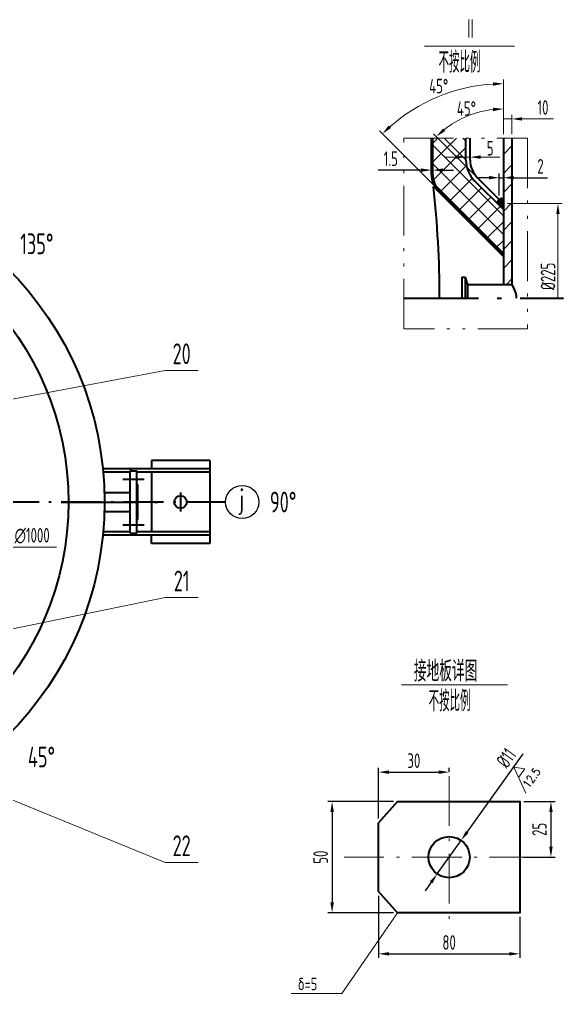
# Model space of a CAD drawing. Header units: millimetres. Extents: x -5840 to 100, y -65 to 8345.
# Drawn here: x -3309 to -2001, y 1418 to 3763 of the extents above; entities that cross this region are included whole.
import ezdxf
from ezdxf.enums import TextEntityAlignment as Align

# ---------------------------------------------------------------- set-up
doc = ezdxf.new("R2010")
doc.units = ezdxf.units.MM
doc.linetypes.add('ACAD_ISO10W100', pattern=[18.7, 12, -3, 0.7, -3])
doc.linetypes.add('ACAD_ISO12W100', pattern=[22.4, 12, -3, 0.7, -3, 0.7, -3])
doc.layers.get('Defpoints').update_dxf_attribs({"color": 2})
for name, color, linetype, lineweight in [('中心线', 1, 'ACAD_ISO10W100', 18), ('中粗线', 4, 'Continuous', 35), ('双点划线', 3, 'ACAD_ISO12W100', 18), ('文本', 7, 'Continuous', 18), ('标注', 7, 'Continuous', 18)]:
    doc.layers.add(name, color=color, linetype=linetype, lineweight=lineweight)
doc.styles.add('HGCAD', font='gbenor.shx', dxfattribs={"width": 0.75, "bigfont": 'gbcbig.shx'})
doc.styles.add('HZTXT', font='TXT.SHX', dxfattribs={"width": 0.75, "bigfont": 'HZTXT'})
doc.styles.add('SBHZ', font='ROMANS', dxfattribs={"width": 0.85, "bigfont": 'HZ.SHX'})
doc.styles.add('汉字', font='romans.shx', dxfattribs={"width": 0.7, "height": 3, "bigfont": 'hzdx.shx'})
doc.dimstyles.new('HGCAD$0', dxfattribs={"dimscale": 15, "dimtxt": 3.5, "dimasz": 2.5, "dimexe": 1, "dimexo": 1, "dimgap": 1, "dimtad": 1, "dimdec": 0, "dimdsep": 46, "dimtxsty": 'HGCAD', "dimcen": 0, "dimadec": 0, "dimazin": 0, "dimtfac": 1, "dimtmove": 0, "dimatfit": 0, "dimfxl": 0, "dimarcsym": 0})
doc.dimstyles.new('HGCAD$3', dxfattribs={"dimscale": 15, "dimtxt": 3.5, "dimasz": 2.5, "dimexe": 1, "dimexo": 1, "dimgap": 1, "dimtad": 1, "dimtoh": 1, "dimdec": 0, "dimdsep": 46, "dimtxsty": 'HGCAD', "dimcen": 0, "dimadec": 0, "dimazin": 0, "dimtfac": 1, "dimtmove": 0, "dimatfit": 0, "dimfxl": 0, "dimarcsym": 0})

# ---------------------------------------------------------------- blocks, each defined once
blk = doc.blocks.new('*D34')
at = {"layer": 'Defpoints', "color": 0, "ltscale": 10}
for p in [(-4392.4, 2695.5), (-3410.3, 2507.5)]:
    blk.add_point(p, dxfattribs=at)
at = {"layer": '标注', "color": 0, "lineweight": -2, "ltscale": 10}
for p, q in [((-4417, 2700.2), (-4441.6, 2704.9)), ((-4392.4, 2695.5), (-3410.3, 2507.5)), ((-3385.7, 2502.8), (-3333.8, 2492.8))]:
    blk.add_line(p, q, dxfattribs=at)
at = {"layer": '标注', "color": 0, "ltscale": 10}
for points in [[(-4416.2, 2704.3), (-4417.8, 2696.1), (-4392.4, 2695.5)], [(-3384.9, 2506.9), (-3386.5, 2498.7), (-3410.3, 2507.5)]]:
    blk.add_solid(points, dxfattribs=at)
at = {"layer": '标注', "color": 0, "ltscale": 10, "insert": (-3278.8, 2520.3), "char_height": 35, "attachment_point": 5, "style": 'HGCAD'}
blk.add_mtext('∅1000', dxfattribs=at)
blk = doc.blocks.new('*D49')
at = {"layer": 'Defpoints', "color": 0, "ltscale": 10}
for p in [(-2145.3, 3382.2), (-2155.3, 3329.7), (-2145.3, 3330.2)]:
    blk.add_point(p, dxfattribs=at)
at = {"layer": '标注', "color": 0, "lineweight": -2, "ltscale": 10}
for p, q in [((-2180.3, 3382.2), (-2205.3, 3382.2)), ((-2155.3, 3339.7), (-2155.3, 3392.2)), ((-2155.3, 3382.2), (-2145.3, 3382.2)), ((-2145.3, 3340.2), (-2145.3, 3392.2)), ((-2120.3, 3382.2), (-2039, 3382.2))]:
    blk.add_line(p, q, dxfattribs=at)
at = {"layer": '标注', "color": 0, "ltscale": 10}
for points in [[(-2180.3, 3386.4), (-2180.3, 3378.1), (-2155.3, 3382.2)], [(-2120.3, 3386.4), (-2120.3, 3378.1), (-2145.3, 3382.2)]]:
    blk.add_solid(points, dxfattribs=at)
at = {"layer": '标注', "color": 0, "ltscale": 10, "insert": (-2056.1, 3409.7), "char_height": 35, "attachment_point": 5, "style": 'HGCAD'}
blk.add_mtext('2', dxfattribs=at)
blk = doc.blocks.new('*D50')
at = {"layer": 'Defpoints', "color": 0, "ltscale": 10}
for p in [(-2318.3, 3477.2), (-2315.3, 3477.2), (-2315.3, 3400.4)]:
    blk.add_point(p, dxfattribs=at)
at = {"layer": '标注', "color": 0, "lineweight": -2, "ltscale": 10}
for p, q in [((-2318.3, 3467.2), (-2318.3, 3390.4)), ((-2315.3, 3467.2), (-2315.3, 3390.4)), ((-2343.3, 3400.4), (-2446.3, 3400.4)), ((-2315.3, 3400.4), (-2318.3, 3400.4)), ((-2290.3, 3400.4), (-2265.3, 3400.4))]:
    blk.add_line(p, q, dxfattribs=at)
at = {"layer": '标注', "color": 0, "ltscale": 10}
for points in [[(-2343.3, 3404.6), (-2343.3, 3396.3), (-2318.3, 3400.4)], [(-2290.3, 3404.6), (-2290.3, 3396.3), (-2315.3, 3400.4)]]:
    blk.add_solid(points, dxfattribs=at)
at = {"layer": '标注', "color": 0, "ltscale": 10, "insert": (-2416.1, 3427.9), "char_height": 35, "attachment_point": 5, "style": 'HGCAD'}
blk.add_mtext('1.5', dxfattribs=at)
blk = doc.blocks.new('*D93')
at = {"layer": 'Defpoints', "color": 0, "ltscale": 10}
for p in [(-2106.1, 1880.4), (-2106.1, 1746.6), (-2031, 1746.6)]:
    blk.add_point(p, dxfattribs=at)
at = {"layer": '标注', "color": 0, "lineweight": -2, "ltscale": 10}
for p, q in [((-2096.1, 1880.4), (-2021, 1880.4)), ((-2031, 1855.4), (-2031, 1771.6)), ((-2096.1, 1746.6), (-2021, 1746.6))]:
    blk.add_line(p, q, dxfattribs=at)
at = {"layer": '标注', "color": 0, "ltscale": 10}
for points in [[(-2035.1, 1855.4), (-2026.8, 1855.4), (-2031, 1880.4)], [(-2035.1, 1771.6), (-2026.8, 1771.6), (-2031, 1746.6)]]:
    blk.add_solid(points, dxfattribs=at)
at = {"layer": '标注', "color": 0, "ltscale": 10, "insert": (-2058.5, 1813.5), "char_height": 35, "attachment_point": 5, "rotation": 90, "style": 'HGCAD'}
blk.add_mtext('25', dxfattribs=at)
blk = doc.blocks.new('*D94')
at = {"layer": 'Defpoints', "color": 0, "ltscale": 10}
for p in [(-2275.8, 1951.3), (-2275.8, 1941.8), (-2445.5, 1829.6)]:
    blk.add_point(p, dxfattribs=at)
at = {"layer": '标注', "color": 0, "lineweight": -2, "ltscale": 10}
for p, q in [((-2445.5, 1839.6), (-2445.5, 1961.3)), ((-2420.5, 1951.3), (-2300.8, 1951.3)), ((-2275.8, 1951.8), (-2275.8, 1961.3))]:
    blk.add_line(p, q, dxfattribs=at)
at = {"layer": '标注', "color": 0, "ltscale": 10}
for points in [[(-2420.5, 1955.5), (-2420.5, 1947.1), (-2445.5, 1951.3)], [(-2300.8, 1955.5), (-2300.8, 1947.1), (-2275.8, 1951.3)]]:
    blk.add_solid(points, dxfattribs=at)
at = {"layer": '标注', "color": 0, "ltscale": 10, "insert": (-2360.6, 1978.8), "char_height": 35, "attachment_point": 5, "style": 'HGCAD'}
blk.add_mtext('30', dxfattribs=at)
blk = doc.blocks.new('*D95')
at = {"layer": 'Defpoints', "color": 0, "ltscale": 10}
for p in [(-2247, 1786.8), (-2304.6, 1706.3)]:
    blk.add_point(p, dxfattribs=at)
at = {"layer": '标注', "color": 0, "lineweight": -2, "ltscale": 10}
for p, q in [((-2232.4, 1807.1), (-2097.7, 1995.1)), ((-2304.6, 1706.3), (-2247, 1786.8)), ((-2319.1, 1686), (-2333.7, 1665.7))]:
    blk.add_line(p, q, dxfattribs=at)
at = {"layer": '标注', "color": 0, "ltscale": 10}
for points in [[(-2235.8, 1809.5), (-2229, 1804.7), (-2247, 1786.8)], [(-2322.5, 1688.5), (-2315.8, 1683.6), (-2304.6, 1706.3)]]:
    blk.add_solid(points, dxfattribs=at)
at = {"layer": '标注', "color": 0, "ltscale": 10, "insert": (-2138.5, 1985.4), "char_height": 35, "attachment_point": 5, "rotation": 54.3843, "style": 'HGCAD'}
blk.add_mtext('%%c11', dxfattribs=at)
blk = doc.blocks.new('*D96')
at = {"layer": 'Defpoints', "color": 0, "ltscale": 10}
for p in [(-2399.8, 1880.4), (-2557.3, 1612.8), (-2399.8, 1612.8)]:
    blk.add_point(p, dxfattribs=at)
at = {"layer": '标注', "color": 0, "lineweight": -2, "ltscale": 10}
for p, q in [((-2409.8, 1880.4), (-2567.3, 1880.4)), ((-2557.3, 1855.4), (-2557.3, 1637.8)), ((-2409.8, 1612.8), (-2567.3, 1612.8))]:
    blk.add_line(p, q, dxfattribs=at)
at = {"layer": '标注', "color": 0, "ltscale": 10}
for points in [[(-2561.4, 1855.4), (-2553.1, 1855.4), (-2557.3, 1880.4)], [(-2561.4, 1637.8), (-2553.1, 1637.8), (-2557.3, 1612.8)]]:
    blk.add_solid(points, dxfattribs=at)
at = {"layer": '标注', "color": 0, "ltscale": 10, "insert": (-2584.8, 1746.6), "char_height": 35, "attachment_point": 5, "rotation": 90, "style": 'HGCAD'}
blk.add_mtext('50', dxfattribs=at)
blk = doc.blocks.new('*D97')
at = {"layer": 'Defpoints', "color": 0, "ltscale": 10}
for p in [(-2445.5, 1663.6), (-2106.1, 1612.8), (-2106.1, 1513.9)]:
    blk.add_point(p, dxfattribs=at)
at = {"layer": '标注', "color": 0, "lineweight": -2, "ltscale": 10}
for p, q in [((-2445.5, 1653.6), (-2445.5, 1503.9)), ((-2106.1, 1602.8), (-2106.1, 1503.9)), ((-2420.5, 1513.9), (-2131.1, 1513.9))]:
    blk.add_line(p, q, dxfattribs=at)
at = {"layer": '标注', "color": 0, "ltscale": 10}
for points in [[(-2420.5, 1518), (-2420.5, 1509.7), (-2445.5, 1513.9)], [(-2131.1, 1518), (-2131.1, 1509.7), (-2106.1, 1513.9)]]:
    blk.add_solid(points, dxfattribs=at)
at = {"layer": '标注', "color": 0, "ltscale": 10, "insert": (-2275.8, 1541.4), "char_height": 35, "attachment_point": 5, "style": 'HGCAD'}
blk.add_mtext('80', dxfattribs=at)

msp = doc.modelspace()

# ---------------------------------------------------------------- hatches: boundary and pattern name
at = {"layer": '标注', "ltscale": 10}
h = msp.add_hatch(dxfattribs=at)
h.set_pattern_fill('ANSI37', color=256, scale=10, angle=90, style=0)
h.set_pattern_definition([(135, (-1734.04, 1486.95), (-22.45064, -22.45064), []), (225, (-1734.04, 1486.95), (22.45064, -22.45064), [])])
h.paths.add_polyline_path([(-2145.3, 3196.6), (-2145.3, 3305.5), (-2214.8, 3375, -0.198912), (-2235.3, 3424.5), (-2235.3, 3477.2), (-2315.3, 3477.2), (-2315.3, 3390.2, 0.198912), (-2298.6, 3349.9)])
h = msp.add_hatch(dxfattribs=at)
h.set_pattern_fill('ANSI31', color=256, scale=10, angle=1, style=0)
h.set_pattern_definition([(46, (-1734.04, 1486.95), (-22.83904, 22.0554), [])])
h.paths.add_polyline_path([(-2145.3, 3124.4), (-2125.3, 3124.4), (-2125.3, 3477.2), (-2145.3, 3477.2)])
h = msp.add_hatch(dxfattribs=at)
h.set_pattern_fill('ANSI37', color=256, angle=90, style=0)
h.set_pattern_definition([(135, (-1734.0403, 1486.9487), (-2.245064, -2.245064), []), (225, (-1734.0403, 1486.9487), (2.245064, -2.245064), [])])
h.paths.add_polyline_path([(-2145.3, 3329.5, 0.42291), (-2155.2, 3329.8), (-2162.3, 3322.6), (-2145.3, 3305.5)])

# ---------------------------------------------------------------- linework, layer by layer
at = {"layer": 'Defpoints'}
msp.add_circle((-2773.5, 2601.5), 40, dxfattribs=at)
at = {"layer": '中心线', "ltscale": 10}
for p, q in [((-2275.8, 1941.8), (-2275.8, 1573.3)), ((-2058.5, 1746.6), (-2528.4, 1746.6))]:
    msp.add_line(p, q, dxfattribs=at)
at = {"layer": '中粗线', "ltscale": 8}
for p, q in [((-2318.3, 3390.2), (-2318.3, 3477.2)), ((-2315.3, 3390.2), (-2315.3, 3477.2)), ((-2155.3, 3329.7), (-2207.7, 3382.1)), ((-2145.3, 3305.5), (-2214.8, 3375)), ((-2145.3, 3192.4), (-2300.7, 3347.8)), ((-2145.3, 3196.6), (-2298.6, 3349.9)), ((-2155.3, 3329.7), (-2162.3, 3322.6)), ((-2245.3, 3142.9), (-2237.3, 3142.9)), ((-2237.3, 3142.9), (-2231.3, 3124.4)), ((-2231.3, 3124.4), (-2231.3, 3092.4)), ((-2125.3, 3124.4), (-2231.3, 3124.4)), ((-2851.8, 2701.5), (-2991.8, 2701.5)), ((-2991.8, 2701.5), (-2991.8, 2681.5)), ((-2851.8, 2701.5), (-2851.8, 2501.5)), ((-2851.8, 2681.5), (-3108.9, 2681.5)), ((-3042.9, 2673.5), (-3108.1, 2673.5)), ((-3041.8, 2676.5), (-3041.8, 2681.5)), ((-2851.8, 2673.5), (-3026.9, 2673.5)), ((-2991.8, 2673.5), (-2991.8, 2529.5)), ((-2851.8, 2521.5), (-3108.9, 2521.5)), ((-3042.9, 2529.5), (-3108.1, 2529.5)), ((-3041.8, 2526.5), (-3041.8, 2521.5)), ((-2851.8, 2529.5), (-3026.9, 2529.5)), ((-2991.8, 2501.5), (-2991.8, 2521.5)), ((-2851.8, 2501.5), (-2991.8, 2501.5))]:
    msp.add_line(p, q, dxfattribs=at)
at = {"layer": '中粗线', "ltscale": 15}
for p, q in [((-2235.3, 3424.5), (-2235.3, 3477.2)), ((-2225.3, 3424.5), (-2225.3, 3477.2)), ((-2145.3, 3477.2), (-2145.3, 3124.4)), ((-2125.3, 3477.2), (-2125.3, 3124.4)), ((-2245.3, 3142.9), (-2245.3, 3092.4)), ((-2237.3, 3142.9), (-2237.3, 3092.4)), ((-3042.9, 2526.5), (-3042.9, 2676.5)), ((-3042.9, 2676.5), (-3026.9, 2676.5)), ((-3026.9, 2526.5), (-3026.9, 2676.5)), ((-3024.9, 2643.5), (-3026.9, 2643.5)), ((-3024.9, 2559.5), (-3024.9, 2643.5)), ((-3105.2, 2624), (-3042.9, 2624)), ((-3105.2, 2579), (-3042.9, 2579)), ((-3026.9, 2559.5), (-3024.9, 2559.5)), ((-3042.9, 2526.5), (-3026.9, 2526.5))]:
    msp.add_line(p, q, dxfattribs=at)
at = {"layer": '中粗线', "color": 1, "linetype": 'ACAD_ISO10W100', "ltscale": 15}
for p, q in [((-2385.1, 3092.4), (-2000.7, 3092.4)), ((-3060.7, 2656.5), (-3009.4, 2656.5)), ((-3209.3, 2601.5), (-2976.7, 2601.5)), ((-3060.7, 2546.5), (-3009.4, 2546.5))]:
    msp.add_line(p, q, dxfattribs=at)
at = {"layer": '中粗线', "color": 1, "linetype": 'ACAD_ISO10W100', "ltscale": 8}
for p, q in [((-2921.8, 2624.5), (-2921.8, 2578.5)), ((-2813.5, 2601.5), (-4989.2, 2601.5))]:
    msp.add_line(p, q, dxfattribs=at)
at = {"layer": '中粗线'}
for p, q in [((-2399.8, 1880.4), (-2445.5, 1829.6)), ((-2399.8, 1612.8), (-2445.5, 1663.6))]:
    msp.add_line(p, q, dxfattribs=at)
for points in [[(-2399.8, 1880.4), (-2106.1, 1880.4), (-2106.1, 1612.8), (-2399.8, 1612.8)], [(-2445.5, 1663.6), (-2445.5, 1829.6)]]:
    msp.add_lwpolyline(points, dxfattribs=at)
at = {"layer": '中粗线', "ltscale": 10}
for radius in [796.5, 710]:
    msp.add_circle((-3901.4, 2601.5), radius, dxfattribs=at)
at = {"layer": '中粗线', "ltscale": 8}
msp.add_circle((-2921.8, 2601.5), 15, dxfattribs=at)
at = {"layer": '中粗线'}
msp.add_circle((-2275.8, 1746.6), 49.5, dxfattribs=at)
at = {"layer": '中粗线', "ltscale": 8}
for centre, radius, start, end in [((-2165.3, 3424.5), 70, 180, 225), ((-2165.3, 3424.5), 60, 180, 225), ((-2258.3, 3390.2), 60, 180, 225), ((-2258.3, 3390.2), 57, 180, 225), ((-4679.4, 3093.4), 2380.7, 359.9763, 6.4502), ((-2150.3, 3324.9), 6.89, 42.6007, 135.7033), ((-2163.4, 3092.4), 49.7, 360, 40.0361)]:
    msp.add_arc(centre, radius, start, end, dxfattribs=at)
at = {"layer": '双点划线', "ltscale": 10}
msp.add_lwpolyline([(-2385.1, 3477.2), (-2087, 3477.2), (-2087, 3018.7), (-2385.1, 3018.7)], close=True, dxfattribs=at)
at = {"layer": '文本', "ltscale": 10}
for p, q in [((-3699.3, 2778.3), (-2959.2, 2918.3)), ((-3523.7, 2255.4), (-2959.2, 2371.5))]:
    msp.add_line(p, q, dxfattribs=at)
at = {"layer": '文本', "color": 4, "ltscale": 10}
for p, q in [((-2959.2, 2918.3), (-2879.2, 2918.3)), ((-2959.2, 2371.5), (-2879.2, 2371.5))]:
    msp.add_line(p, q, dxfattribs=at)
at = {"layer": '标注'}
for p, q in [((-2334.9, 3698.7), (-2118.8, 3698.7)), ((-2390.1, 2161.5), (-2135.5, 2161.5))]:
    msp.add_line(p, q, dxfattribs=at)
at = {"layer": '标注', "ltscale": 10}
for p, q in [((-2145.3, 3487.2), (-2145.3, 3618.4)), ((-2145.3, 3487.2), (-2145.3, 3557.8)), ((-2145.3, 3487.2), (-2145.3, 3533.7)), ((-2145.3, 3523.7), (-2125.3, 3523.7)), ((-2125.3, 3487.2), (-2125.3, 3533.7)), ((-2100.3, 3523.7), (-2025, 3523.7)), ((-2305.7, 3357), (-2443.5, 3494.9)), ((-2214.8, 3389.2), (-2313.6, 3488)), ((-2260.3, 3431.7), (-2285.3, 3431.7)), ((-2235.3, 3435), (-2235.3, 3441.7)), ((-2235.3, 3431.7), (-2225.3, 3431.7)), ((-2225.3, 3435), (-2225.3, 3441.7)), ((-2200.3, 3431.7), (-2153.5, 3431.7)), ((-2135.3, 3319.7), (-2004.1, 3319.7)), ((-2014.1, 3092.4), (-2014.1, 3294.7)), ((-3333.8, 2492.8), (-3220.4, 2492.8)), ((-3836.8, 2093.6), (-2959.2, 1734)), ((-2120.4, 1963.4), (-2093.9, 1959.4)), ((-2120.4, 1963.4), (-2091.4, 1900.6)), ((-2093.9, 1959.4), (-2108.9, 1938.5)), ((-2534.2, 1418.4), (-2399.8, 1612.8)), ((-2534.2, 1418.4), (-2655.7, 1418.4))]:
    msp.add_line(p, q, dxfattribs=at)
at = {"layer": '标注', "color": 4, "ltscale": 10}
msp.add_line((-2959.2, 1734), (-2879.2, 1734), dxfattribs=at)
at = {"layer": '标注', "ltscale": 10}
for centre, radius, start, end in [((-2145.3, 3196.6), 411.8, 93.4789, 131.5211), ((-2145.3, 3319.7), 228.1, 96.2828, 128.7172)]:
    msp.add_arc(centre, radius, start, end, dxfattribs=at)
for points in [[(-2170.4, 3611.8), (-2170.1, 3603.5), (-2145.3, 3608.4)], [(-2170.5, 3550.6), (-2170, 3542.2), (-2145.3, 3547.8)], [(-2100.3, 3527.8), (-2100.3, 3519.5), (-2125.3, 3523.7)], [(-2415.4, 3501.9), (-2421.1, 3508), (-2436.5, 3487.8)], [(-2285.2, 3494.5), (-2290.7, 3500.7), (-2306.6, 3481)], [(-2260.3, 3435.9), (-2260.3, 3427.6), (-2235.3, 3431.7)], [(-2200.3, 3435.9), (-2200.3, 3427.6), (-2225.3, 3431.7)], [(-2018.3, 3294.7), (-2009.9, 3294.7), (-2014.1, 3319.7)]]:
    msp.add_solid(points, dxfattribs=at)

# ---------------------------------------------------------------- texts
at = {"layer": 'Defpoints', "style": 'HZTXT', "width": 0.75}
msp.add_text('j', height=44.1, dxfattribs=at).set_placement((-2783.1, 2587.2))
at = {"layer": '文本', "color": 3, "ltscale": 10, "style": 'HGCAD', "width": 0.75}
for s, p in [('20', (-2919.2, 2958.3)), ('21', (-2919.2, 2411.5))]:
    msp.add_text(s, height=50, dxfattribs=at).set_placement(p, align=Align.MIDDLE)
at = {"layer": '标注', "ltscale": 10, "style": 'HGCAD', "width": 0.7}
msp.add_text('不按比例', height=50, dxfattribs=at).set_placement((-2301.3, 3660.2), align=Align.MIDDLE_LEFT)
at = {"layer": '标注', "ltscale": 10, "style": 'HGCAD'}
for s, width, p in [('接地板详图', 0.85, (-2360.8, 2169.4)), ('不按比例', 0.7, (-2325.2, 2097.5))]:
    msp.add_text(s, height=50, dxfattribs=dict(at, width=width)).set_placement(p)
at = {"layer": '标注', "ltscale": 10, "style": 'SBHZ', "width": 0.85}
msp.add_text('12.5', height=20, rotation=54.1829, dxfattribs=at).set_placement((-2084.4, 1911))
at = {"layer": '标注', "color": 3, "ltscale": 10, "style": 'HGCAD', "width": 0.75}
msp.add_text('22', height=50, dxfattribs=at).set_placement((-2919.2, 1774), align=Align.MIDDLE)
at = {"layer": '标注', "ltscale": 10}
for s, insert, char_height, width, attachment_point, style in [('Ⅱ', (-2237.8, 3764.3), 50, 489.767, 1, 'HGCAD'), ('135%%d', (-3307.5, 3248), 50, 190.675, 1, 'HGCAD'), ('90%%d', (-2706.9, 2626.4), 50, 190.675, 1, 'HGCAD'), ('45%%d', (-3289.1, 2012.8), 50, 190.675, 1, 'HGCAD'), (' δ=5', (-2654, 1426.3, 0), 30, 360.607, 7, '汉字')]:
    msp.add_mtext(s, dxfattribs=dict(at, insert=insert, char_height=char_height, width=width, attachment_point=attachment_point, style=style))
at = {"layer": '标注', "ltscale": 10, "char_height": 35, "attachment_point": 5, "style": 'HGCAD'}
for s, insert in [('45°', (-2300.9, 3602.7)), ('45°', (-2234.2, 3548.7)), ('10', (-2050.1, 3551.2)), ('5', (-2177.1, 3453.1))]:
    msp.add_mtext(s, dxfattribs=dict(at, insert=insert))
at = {"layer": '标注', "ltscale": 10, "insert": (-2038, 3144.6), "char_height": 35, "attachment_point": 5, "rotation": 90, "style": 'HGCAD'}
msp.add_mtext('%%c225', dxfattribs=at)

# ---------------------------------------------------------------- dimensions: what is measured, and where the dimension line sits
at = {"layer": '标注', "ltscale": 10}
for base, p1, p2, text, picture, middle in [((-2315.3, 3400.4), (-2318.3, 3477.2), (-2315.3, 3477.2), '1.5', '*D50', (-2416.1, 3400.4)), ((-2145.3, 3382.2), (-2155.3, 3329.7), (-2145.3, 3330.2), '2', '*D49', (-2056.1, 3382.2))]:
    dim = msp.add_linear_dim(base=base, p1=p1, p2=p2, text=text, dimstyle='HGCAD$0', override={"dimscale": 10}, dxfattribs=at)
    dim.commit()
    dim.dimension.update_dxf_attribs({"geometry": picture, "text_midpoint": middle, "dimtype": 160})
dim = msp.add_diameter_dim_2p(p1=(-4392.4, 2695.5), p2=(-3410.3, 2507.5), dimstyle='HGCAD$3', override={"dimscale": 10}, dxfattribs=at)
dim.commit()
dim.dimension.update_dxf_attribs({"geometry": '*D34', "text_midpoint": (-3278.8, 2492.8), "dimtype": 163})
dim = msp.add_diameter_dim_2p(p1=(-2304.6, 1706.3), p2=(-2247, 1786.8), text='%%c11', dimstyle='HGCAD$3', override={"dimscale": 10, "dimtoh": 0}, dxfattribs=at)
dim.commit()
dim.dimension.update_dxf_attribs({"geometry": '*D95', "text_midpoint": (-2116.2, 1969.4), "dimtype": 163})
for base, p1, p2, text, picture, middle in [((-2275.8, 1951.3), (-2445.5, 1829.6), (-2275.8, 1941.8), '30', '*D94', (-2360.6, 1978.8)), ((-2106.1, 1513.9), (-2445.5, 1663.6), (-2106.1, 1612.8), '80', '*D97', (-2275.8, 1541.4))]:
    dim = msp.add_linear_dim(base=base, p1=p1, p2=p2, text=text, dimstyle='HGCAD$0', override={"dimscale": 10}, dxfattribs=at)
    dim.commit()
    dim.dimension.update_dxf_attribs({"geometry": picture, "text_midpoint": middle})
for base, p1, p2, text, picture, middle in [((-2557.3, 1612.8), (-2399.8, 1880.4), (-2399.8, 1612.8), '50', '*D96', (-2584.8, 1746.6)), ((-2031, 1746.6), (-2106.1, 1880.4), (-2106.1, 1746.6), '25', '*D93', (-2058.5, 1813.5))]:
    dim = msp.add_linear_dim(base=base, p1=p1, p2=p2, angle=90, text=text, dimstyle='HGCAD$0', override={"dimscale": 10}, dxfattribs=at)
    dim.commit()
    dim.dimension.update_dxf_attribs({"geometry": picture, "text_midpoint": middle})

doc.saveas('drawing.dxf')
